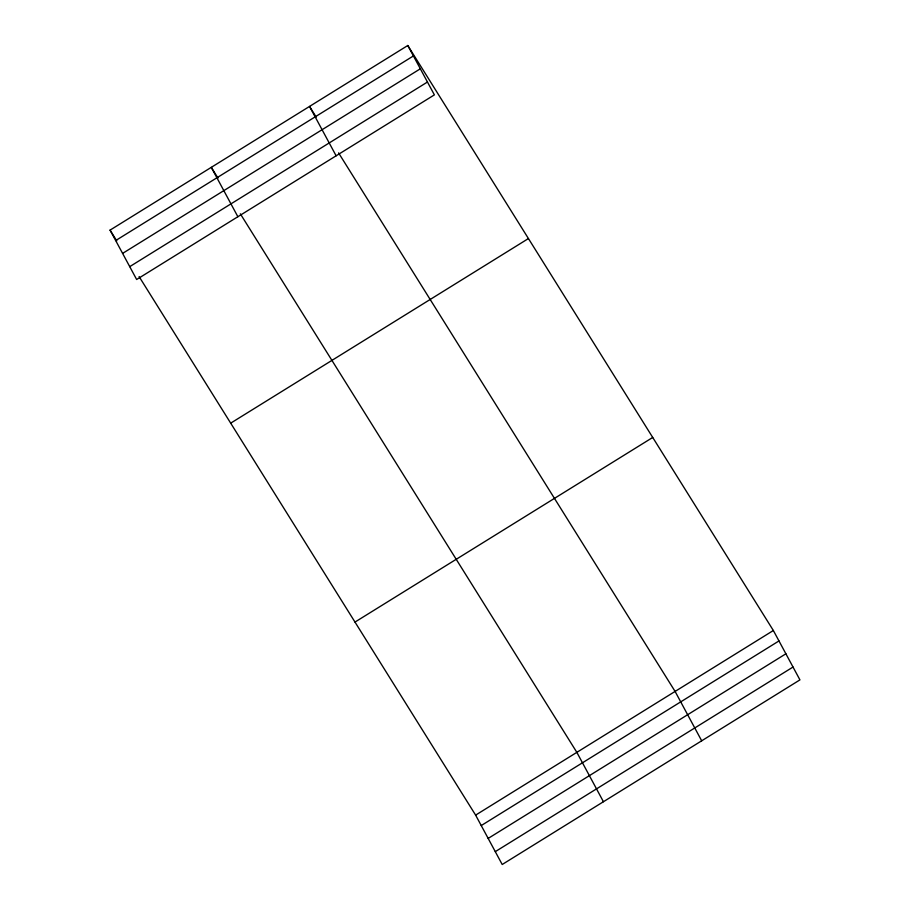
<?xml version="1.0" encoding="UTF-8"?>
<svg xmlns="http://www.w3.org/2000/svg" width="910" height="910" viewBox="0 0 910 910"><rect width="100%" height="100%" fill="white"/><g stroke="black" fill="none" stroke-linecap="round" stroke-linejoin="round"><path stroke-width="1.36" d="M407.794 45.5L434.377 94.879L136.648 279.495L110.064 230.116L407.794 45.5L773.352 630.505L799.935 679.884L502.206 864.5L475.623 815.121L139.105 276.594M115.684 240.558L413.413 55.942M122.6 253.401L420.329 68.796M129.732 266.641L427.461 82.025M230.696 423.161L528.426 238.556M354.991 622.065L652.709 437.46M475.623 815.121L773.352 630.505M481.242 825.563L778.971 640.947M488.17 838.417L785.887 653.801M495.29 851.646L793.019 667.041M316.236 117.151L309.536 106.424L336.131 155.803M338.577 152.903L675.095 691.429L701.69 740.808M217.99 178.076L211.291 167.349L237.874 216.728M240.331 213.816L576.849 752.354L603.432 801.733M110.064 230.116L116.764 240.843"/></g></svg>
